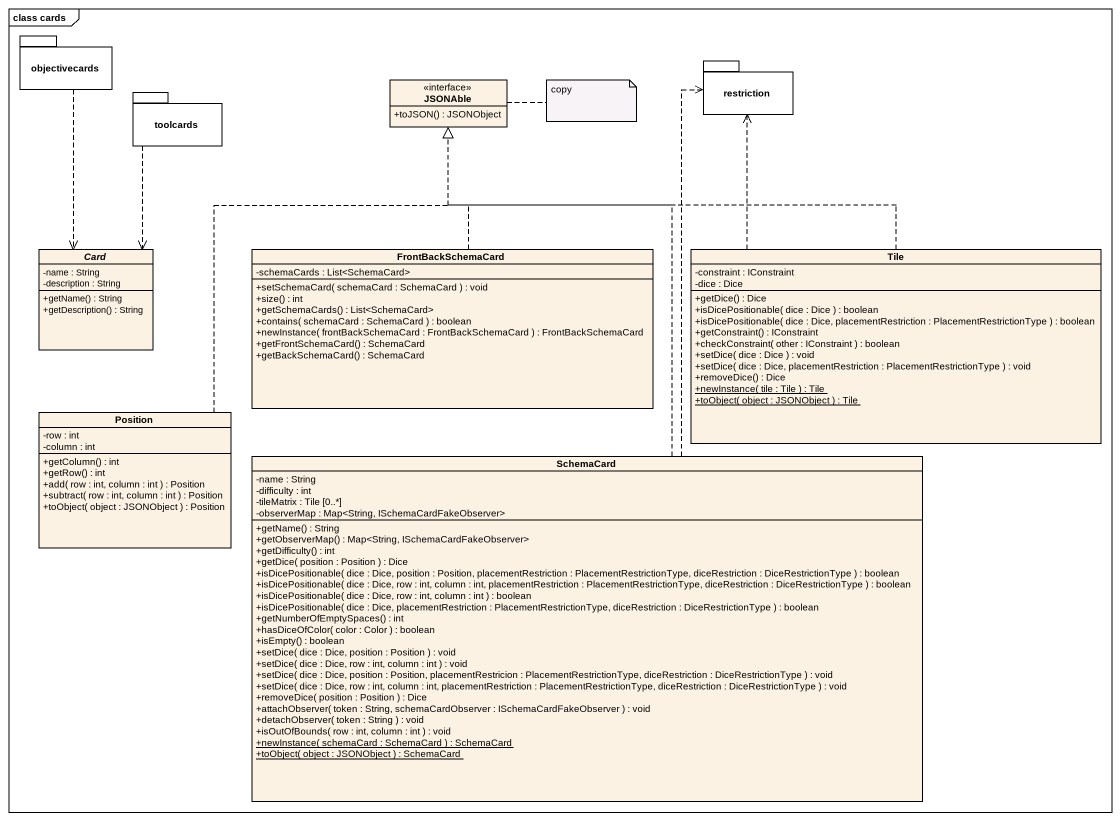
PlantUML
@startuml
mainframe class cards
hide circle
hide empty members
skinparam classAttributeIconSize 0
package objectivecards {
}
package restriction {
}
package toolcards {
}
interface JSONAble {
  +toJSON() : JSONObject
}
abstract class "Card" as Card_ {
  -name : String
  -description : String
  +getName() : String
  +getDescription() : String
}
class FrontBackSchemaCard {
  -schemaCards : List<SchemaCard>
  +setSchemaCard( schemaCard : SchemaCard ) : void
  +size() : int
  +getSchemaCards() : List<SchemaCard>
  +contains( schemaCard : SchemaCard ) : boolean
  +newInstance( frontBackSchemaCard : FrontBackSchemaCard ) : FrontBackSchemaCard
  +getFrontSchemaCard() : SchemaCard
  +getBackSchemaCard() : SchemaCard
}
class Tile {
  -constraint : IConstraint
  -dice : Dice
  +getDice() : Dice
  +isDicePositionable( dice : Dice ) : boolean
  +isDicePositionable( dice : Dice, placementRestriction : PlacementRestrictionType ) : boolean
  +getConstraint() : IConstraint
  +checkConstraint( other : IConstraint ) : boolean
  +setDice( dice : Dice ) : void
  +setDice( dice : Dice, placementRestriction : PlacementRestrictionType ) : void
  +removeDice() : Dice
  {static} +newInstance( tile : Tile ) : Tile
  {static} +toObject( object : JSONObject ) : Tile
}
class Position {
  -row : int
  -column : int
  +getColumn() : int
  +getRow() : int
  +add( row : int, column : int ) : Position
  +subtract( row : int, column : int ) : Position
  +toObject( object : JSONObject ) : Position
}
class SchemaCard {
  -name : String
  -difficulty : int
  -tileMatrix : Tile [0..*]
  -observerMap : Map<String, ISchemaCardFakeObserver>
  +getName() : String
  +getObserverMap() : Map<String, ISchemaCardFakeObserver>
  +getDifficulty() : int
  +getDice( position : Position ) : Dice
  +isDicePositionable( dice : Dice, position : Position, placementRestriction : PlacementRestrictionType, diceRestriction : DiceRestrictionType ) : boolean
  +isDicePositionable( dice : Dice, row : int, column : int, placementRestriction : PlacementRestrictionType, diceRestriction : DiceRestrictionType ) : boolean
  +isDicePositionable( dice : Dice, row : int, column : int ) : boolean
  +isDicePositionable( dice : Dice, placementRestriction : PlacementRestrictionType, diceRestriction : DiceRestrictionType ) : boolean
  +getNumberOfEmptySpaces() : int
  +hasDiceOfColor( color : Color ) : boolean
  +isEmpty() : boolean
  +setDice( dice : Dice, position : Position ) : void
  +setDice( dice : Dice, row : int, column : int ) : void
  +setDice( dice : Dice, position : Position, placementRestricion : PlacementRestrictionType, diceRestriction : DiceRestrictionType ) : void
  +setDice( dice : Dice, row : int, column : int, placementRestriction : PlacementRestrictionType, diceRestriction : DiceRestrictionType ) : void
  +removeDice( position : Position ) : Dice
  +attachObserver( token : String, schemaCardObserver : ISchemaCardFakeObserver ) : void
  +detachObserver( token : String ) : void
  +isOutOfBounds( row : int, column : int ) : void
  {static} +newInstance( schemaCard : SchemaCard ) : SchemaCard
  {static} +toObject( object : JSONObject ) : SchemaCard
}
objectivecards ..> Card_
toolcards ..> Card_
FrontBackSchemaCard .up.|> JSONAble
Tile .up.> restriction
Tile .left.|> JSONAble
Position .up.|> JSONAble
SchemaCard .up.> restriction
SchemaCard .up.|> JSONAble
note right of JSONAble : copy
@enduml
